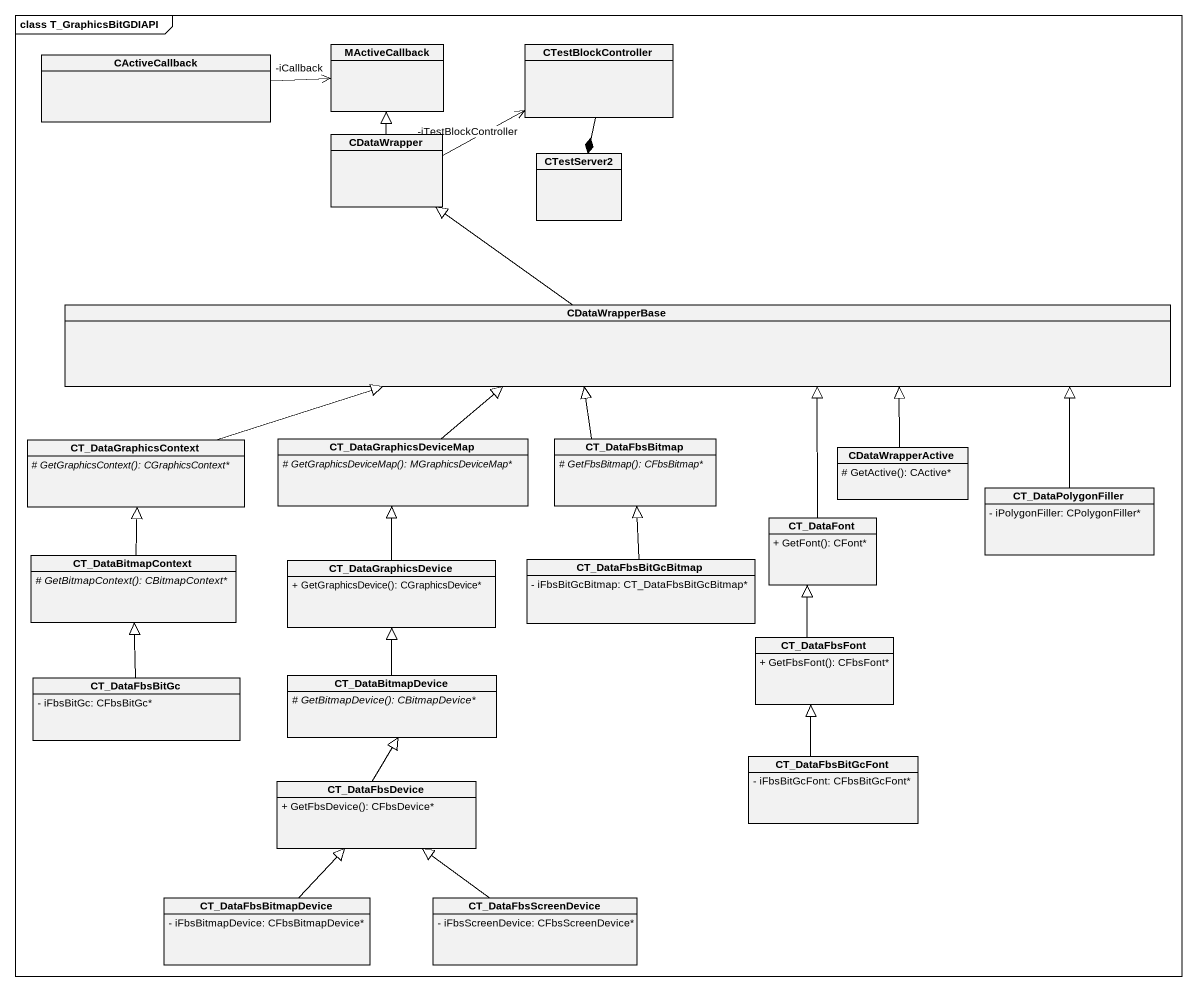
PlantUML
@startuml
mainframe class T_GraphicsBitGDIAPI
hide circle
hide empty members
skinparam classAttributeIconSize 0
class CActiveCallback
class MActiveCallback
class CTestBlockController
class CDataWrapper
class CTestServer2
class CDataWrapperBase
class CT_DataGraphicsContext {
  {abstract} # GetGraphicsContext(): CGraphicsContext*
}
class CT_DataGraphicsDeviceMap {
  {abstract} # GetGraphicsDeviceMap(): MGraphicsDeviceMap*
}
class CT_DataFbsBitmap {
  {abstract} # GetFbsBitmap(): CFbsBitmap*
}
class CDataWrapperActive {
  # GetActive(): CActive*
}
class CT_DataPolygonFiller {
  - iPolygonFiller: CPolygonFiller*
}
class CT_DataFont {
  + GetFont(): CFont*
}
class CT_DataBitmapContext {
  {abstract} # GetBitmapContext(): CBitmapContext*
}
class CT_DataGraphicsDevice {
  + GetGraphicsDevice(): CGraphicsDevice*
}
class CT_DataFbsBitGcBitmap {
  - iFbsBitGcBitmap: CT_DataFbsBitGcBitmap*
}
class CT_DataFbsFont {
  + GetFbsFont(): CFbsFont*
}
class CT_DataFbsBitGc {
  - iFbsBitGc: CFbsBitGc*
}
class CT_DataBitmapDevice {
  {abstract} # GetBitmapDevice(): CBitmapDevice*
}
class CT_DataFbsBitGcFont {
  - iFbsBitGcFont: CFbsBitGcFont*
}
class CT_DataFbsDevice {
  + GetFbsDevice(): CFbsDevice*
}
class CT_DataFbsBitmapDevice {
  - iFbsBitmapDevice: CFbsBitmapDevice*
}
class CT_DataFbsScreenDevice {
  - iFbsScreenDevice: CFbsScreenDevice*
}
CActiveCallback -right-> "-iCallback" MActiveCallback
CTestBlockController --* CTestServer2
CDataWrapper -up-|> MActiveCallback
CDataWrapper -right-> "-iTestBlockController" CTestBlockController
CDataWrapperBase -up-|> CDataWrapper
CT_DataGraphicsContext -right-|> CDataWrapperBase
CT_DataGraphicsDeviceMap -right-|> CDataWrapperBase
CT_DataFbsBitmap -up-|> CDataWrapperBase
CDataWrapperActive -left-|> CDataWrapperBase
CT_DataPolygonFiller -left-|> CDataWrapperBase
CT_DataFont -up-|> CDataWrapperBase
CT_DataBitmapContext -up-|> CT_DataGraphicsContext
CT_DataGraphicsDevice -up-|> CT_DataGraphicsDeviceMap
CT_DataFbsBitGcBitmap -up-|> CT_DataFbsBitmap
CT_DataFbsFont -up-|> CT_DataFont
CT_DataFbsBitGc -up-|> CT_DataBitmapContext
CT_DataBitmapDevice -up-|> CT_DataGraphicsDevice
CT_DataFbsBitGcFont -up-|> CT_DataFbsFont
CT_DataFbsDevice -up-|> CT_DataBitmapDevice
CT_DataFbsBitmapDevice -up-|> CT_DataFbsDevice
CT_DataFbsScreenDevice -up-|> CT_DataFbsDevice
@enduml
